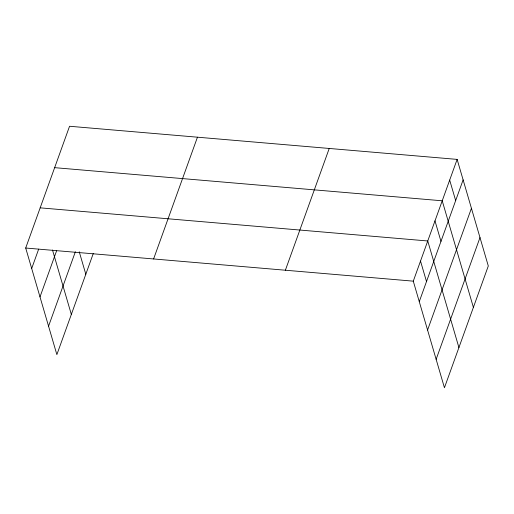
<?xml version="1.0" encoding="UTF-8"?>
<svg xmlns="http://www.w3.org/2000/svg" width="514" height="514" viewBox="0 0 514 514"><rect width="100%" height="100%" fill="white"/><g stroke="black" fill="none" stroke-linecap="round" stroke-linejoin="round"><path stroke-width="0.77" d="M93.265 253.543L56.868 354.609L25.7 248.024L69.557 126.258L457.132 159.391L488.3 265.976L444.443 387.742L413.282 281.158L457.132 159.391M31.688 268.501L38.659 249.155M39.996 296.919L56.611 250.781M48.56 326.191L75.359 251.783M153.602 258.96L197.453 137.193M285.379 270.223L329.23 148.462M419.27 301.634L463.12 179.874M427.577 330.052L471.428 208.286M436.135 359.325L479.992 237.564M54.645 167.66L442.22 200.794L473.388 307.378M40.169 207.842L427.751 240.976L458.918 347.56M25.7 248.024L413.282 281.158M449.679 180.093L455.667 200.576M434.985 220.885L440.973 241.368M420.516 261.067L426.504 281.543M79.252 251.809L85.812 274.245M52.499 250.003L71.337 314.427"/></g></svg>
